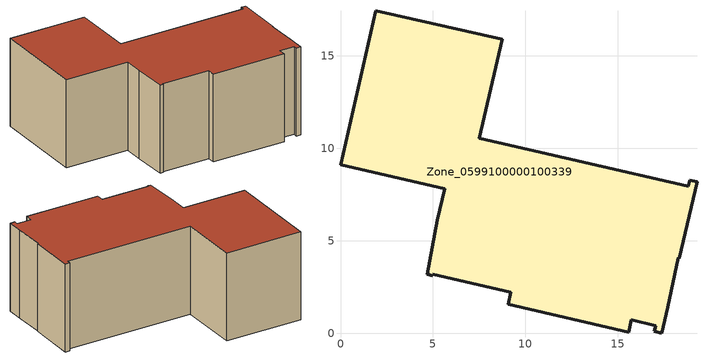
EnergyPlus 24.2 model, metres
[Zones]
Zone_0599100000100339
 floor ground (C_G): 18.25,4.08 17.7,1.4 17.38,0 16.97,0.1 17.04,0.42 15.73,0.72 15.58,0.07 9.06,1.56 9.21,2.21 5,3.18 4.98,3.11 4.68,3.18 5.24,6.12 5.63,7.82 0,9.11 1.91,17.44 8.74,15.9 7.51,10.55 18.79,7.96 18.87,8.28 19.28,8.18 18.32,4.07 z0
 wall outside (C_F): 8.74,15.9 1.91,17.44 0,9.11 5.63,7.82 5.24,6.12 4.68,3.18 4.98,3.11 5,3.18 9.21,2.21 9.06,1.56 15.58,0.07 15.73,0.72 17.04,0.42 16.97,0.1 17.38,0 17.7,1.4 18.25,4.08 18.32,4.07 19.28,8.18 18.87,8.28 18.79,7.96 7.51,10.55 8.74,15.9 z0:7.92
 roof outside (C_R): 17.38,0 17.7,1.4 18.25,4.08 18.32,4.07 19.28,8.18 18.87,8.28 18.79,7.96 7.51,10.55 8.74,15.9 1.91,17.44 0,9.11 5.63,7.82 5.24,6.12 4.68,3.18 4.98,3.11 5,3.18 9.21,2.21 9.06,1.56 15.58,0.07 15.73,0.72 17.04,0.42 16.97,0.1 z7.92
[BUILDING]
Pand.0599100000100339: North Axis=0; Terrain=City; Loads Convergence Tolerance Value=0.04; Temperature Convergence Tolerance Value=0.4; Solar Distribution=FullExterior; Maximum Number of Warmup Days=25; Minimum Number of Warmup Days=1
[Site:Location]
Rotterdam.The.Hague.AP_ZH_NLD Design_Conditions: Latitude=51.96; Longitude=4.45; Time Zone=1; Elevation=-4.5
[SITE:GROUNDTEMPERATURE:BUILDINGSURFACE]
18, 18, 18, 18, 18, 18, 18, 18, 18, 18, 18, 18
[MATERIAL] Thermal Absorptance=0.9; Solar Absorptance=0.7; Visible Absorptance=0.7
Name | Roughness | Thickness | Conductivity | Density | Specific Heat
G.D.1965 | MediumSmooth | 0.15 | 1 | 540 | 1210
F.D.1965 | Rough | 0.3 | 0.857143 | 1920 | 840
R.D.1965 | MediumRough | 0.2 | 0.08 | 1500 | 1000
[CONSTRUCTION]
C_G: G.D.1965
C_F: F.D.1965
C_R: R.D.1965
[ZONE]
Zone_0599100000100339: Type=1; Multiplier=1; Ceiling Height=Autocalculate; Volume=Autocalculate; Floor Area=autocalculate; Part of Total Floor Area=Yes
[ZONEINFILTRATION:DESIGNFLOWRATE]
Infil_Zone_0599100000100339: Zone or ZoneList or Space or SpaceList=Zone_0599100000100339; Schedule=AlwaysOn; Design Flow Rate Calculation Method=Flow/Area; Flow Rate per Floor Area=0.0042; Constant Term Coefficient=1; Temperature Term Coefficient=0; Velocity Term Coefficient=0; Velocity Squared Term Coefficient=0
[HVACTEMPLATE:ZONE:IDEALLOADSAIRSYSTEM]
Zone_0599100000100339: Maximum Heating Supply Air Temperature=50; Minimum Cooling Supply Air Temperature=13; Maximum Heating Supply Air Humidity Ratio=0.0156; Minimum Cooling Supply Air Humidity Ratio=0.0077; Heating Limit=NoLimit; Cooling Limit=NoLimit; Dehumidification Control Type=ConstantSensibleHeatRatio; Cooling Sensible Heat Ratio=0.7; Dehumidification Setpoint=60; Humidification Control Type=None; Humidification Setpoint=30; Outdoor Air Method=None; Outdoor Air Flow Rate per Person=0.00944; Outdoor Air Flow Rate per Zone Floor Area=0; Outdoor Air Flow Rate per Zone=0; Demand Controlled Ventilation Type=None; Outdoor Air Economizer Type=NoEconomizer; Heat Recovery Type=None; Sensible Heat Recovery Effectiveness=0.7; Latent Heat Recovery Effectiveness=0.65
[ZONECONTROL:THERMOSTAT]
ThermostatControl_Zone_0599100000100339: Zone or ZoneList=Zone_0599100000100339; Control Type Schedule=DualSetpointControlType; Control 1=Thermostat_Zone_0599100000100339; Temperature Difference Between Cutout And Setpoint=0
[THERMOSTATSETPOINT:DUALSETPOINT]
Thermostat_Zone_0599100000100339: Heating Setpoint Temperature Schedule=HeatingSetpoint_Zone_0599100000100339; Cooling Setpoint Temperature Schedule=CoolingSetpoint_Zone_0599100000100339
[SCHEDULE:COMPACT]
HeatingSetpoint_Zone_0599100000100339: Through: 12/31, For: AllDays, Until: 24:00, 21
CoolingSetpoint_Zone_0599100000100339: Through: 12/31, For: AllDays, Until: 24:00, 24
DualSetpointControlType: Through: 12/31, For: AllDays, Until: 24:00, 4
AlwaysOn: Through: 12/31, For: AllDays, Until: 24:00, 1
